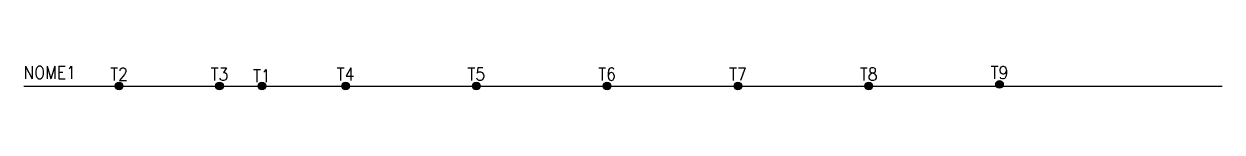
# Model space of a CAD drawing. Header units: millimetres. Extents: x 893 to 1082, y 1021 to 1025.
import ezdxf
from ezdxf.enums import TextEntityAlignment as Align

# ---------------------------------------------------------------- set-up
doc = ezdxf.new("R2010")
doc.units = ezdxf.units.MM
doc.styles.add('ROMANS', font='romans.shx')

msp = doc.modelspace()

# ---------------------------------------------------------------- hatches: boundary and pattern name
h = msp.add_hatch(color=256)
h.dxf.hatch_style = 1
h.paths.add_polyline_path([(908.6, 1021.46, 1), (907.4, 1021.46, 1)])
h = msp.add_hatch(color=256)
h.dxf.hatch_style = 1
h.paths.add_polyline_path([(924.4, 1021.46, 1), (923.2, 1021.46, 1)])
h = msp.add_hatch(color=256)
h.dxf.hatch_style = 1
h.paths.add_polyline_path([(931.07, 1021.46, 1), (929.87, 1021.46, 1)])
h = msp.add_hatch(color=256)
h.dxf.hatch_style = 1
h.paths.add_polyline_path([(944.23, 1021.46, 1), (943.03, 1021.46, 1)])
h = msp.add_hatch(color=256)
h.dxf.hatch_style = 1
h.paths.add_polyline_path([(964.81, 1021.46, 1), (963.61, 1021.46, 1)])
h = msp.add_hatch(color=256)
h.dxf.hatch_style = 1
h.paths.add_polyline_path([(985.39, 1021.46, 1), (984.19, 1021.46, 1)])
h = msp.add_hatch(color=256)
h.dxf.hatch_style = 1
h.paths.add_polyline_path([(1005.97, 1021.46, 1), (1004.77, 1021.46, 1)])
h = msp.add_hatch(color=256)
h.dxf.hatch_style = 1
h.paths.add_polyline_path([(1026.55, 1021.46, 1), (1025.35, 1021.46, 1)])
h = msp.add_hatch(color=256)
h.dxf.hatch_style = 1
h.paths.add_polyline_path([(1047.13, 1021.71, 1), (1045.93, 1021.71, 1)])

# ---------------------------------------------------------------- linework, layer by layer
at = {"color": 7}
msp.add_line((893.04, 1021.46), (1081.54, 1021.46), dxfattribs=at)
for centre in [(908, 1021.46), (923.8, 1021.46), (930.47, 1021.46), (943.63, 1021.46), (964.21, 1021.46), (984.79, 1021.46), (1005.37, 1021.46), (1025.95, 1021.46), (1046.53, 1021.71)]:
    msp.add_circle(centre, 0.6)

# ---------------------------------------------------------------- texts
at = {"style": 'ROMANS', "width": 0.9}
msp.add_attdef('NOME1', (892.96, 1022.58), '', height=2, dxfattribs=at)
at = {"style": 'ROMANS', "width": 0.9, "flags": 1}
for tag, p in [('T2', (908, 1022.33)), ('T3', (923.8, 1022.33)), ('T1', (930.47, 1022.08)), ('T4', (943.63, 1022.33)), ('T5', (964.21, 1022.33)), ('T6', (984.79, 1022.33)), ('T7', (1005.37, 1022.33)), ('T8', (1025.95, 1022.33)), ('T9', (1046.53, 1022.57))]:
    msp.add_attdef(tag, text='', height=2, dxfattribs=at).set_placement(p, align=Align.CENTER)

doc.saveas('drawing.dxf')
